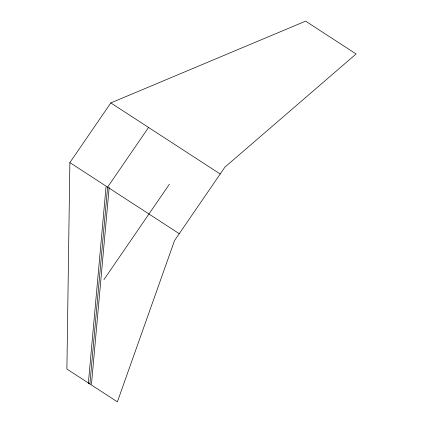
<?xml version="1.0" encoding="UTF-8"?>
<svg xmlns="http://www.w3.org/2000/svg" width="423" height="423" viewBox="0 0 423 423"><rect width="100%" height="100%" fill="white"/><g stroke="black" fill="none" stroke-linecap="round" stroke-linejoin="round"><path stroke-width="0.63" d="M69.864 162.601L66.897 369.041L117.383 401.85L174.54 240.544L224.904 167.148L356.103 53.959L305.618 21.15L110.81 102.926L69.864 162.601L179.246 233.681M88.322 383.735L106.036 186.876M89.893 383.984L107.606 187.13L148.552 127.455M91.463 384.237L109.176 187.378M103.915 279.64L169.427 184.158M110.81 102.926L220.193 174.006"/></g></svg>
